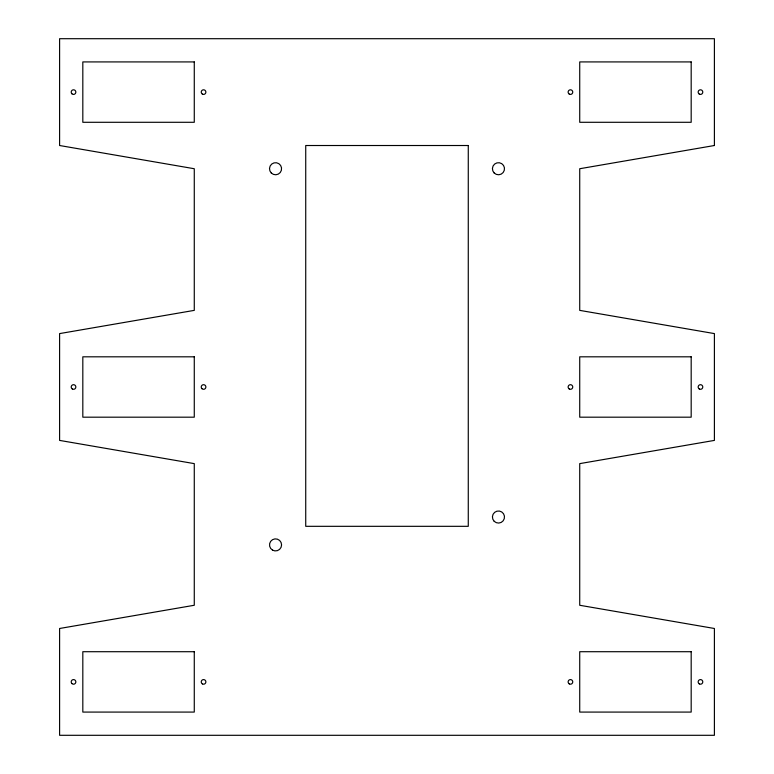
<?xml version="1.0" encoding="UTF-8"?>
<svg xmlns="http://www.w3.org/2000/svg" width="774" height="774" viewBox="0 0 774 774"><rect width="100%" height="100%" fill="white"/><g stroke="black" fill="none" stroke-linecap="round" stroke-linejoin="round"><path stroke-width="1.16" d="M714.402 145.512L579.726 168.732L579.726 310.374L714.402 333.594L714.402 440.406L579.726 463.626L579.726 605.268L714.402 628.488L714.402 735.3L59.598 735.3L59.598 628.488L194.274 605.268L194.274 463.626L59.598 440.406L59.598 333.594L194.274 310.374L194.274 168.732L59.598 145.512L59.598 38.7L714.402 38.7L714.402 145.512M194.274 61.92L82.818 61.92L82.818 122.292L194.274 122.292L194.274 61.92M691.182 61.92L579.726 61.92L579.726 122.292L691.182 122.292L691.182 61.92M468.27 145.512L305.73 145.512L305.73 526.32L468.27 526.32L468.27 145.512M194.274 356.814L82.818 356.814L82.818 417.186L194.274 417.186L194.274 356.814M691.182 356.814L579.726 356.814L579.726 417.186L691.182 417.186L691.182 356.814M194.274 651.708L82.818 651.708L82.818 712.08L194.274 712.08L194.274 651.708M691.182 651.708L579.726 651.708L579.726 712.08L691.182 712.08L691.182 651.708M202.401 94.118A2.322 2.322 0 0 0 205.884 92.106A2.322 2.322 0 0 0 202.401 90.094A2.322 2.322 0 0 0 202.401 94.118M71.885 93.751A2.322 2.322 0 0 0 75.775 92.706A2.322 2.322 0 0 0 72.93 89.861A2.322 2.322 0 0 0 71.885 93.751M699.309 94.118A2.322 2.322 0 0 0 702.792 92.106A2.322 2.322 0 0 0 699.309 90.094A2.322 2.322 0 0 0 699.309 94.118M569.277 94.118A2.322 2.322 0 0 0 572.76 92.106A2.322 2.322 0 0 0 569.277 90.094A2.322 2.322 0 0 0 569.277 94.118M72.369 389.012A2.322 2.322 0 0 0 75.852 387A2.322 2.322 0 0 0 72.369 384.988A2.322 2.322 0 0 0 72.369 389.012M201.917 388.645A2.322 2.322 0 0 0 205.807 387.6A2.322 2.322 0 0 0 202.962 384.755A2.322 2.322 0 0 0 201.917 388.645M569.277 389.012A2.322 2.322 0 0 0 572.76 387A2.322 2.322 0 0 0 569.277 384.988A2.322 2.322 0 0 0 569.277 389.012M699.309 389.012A2.322 2.322 0 0 0 702.792 387A2.322 2.322 0 0 0 699.309 384.988A2.322 2.322 0 0 0 699.309 389.012M699.309 683.906A2.322 2.322 0 0 0 702.792 681.894A2.322 2.322 0 0 0 699.309 679.882A2.322 2.322 0 0 0 699.309 683.906M569.277 683.906A2.322 2.322 0 0 0 572.76 681.894A2.322 2.322 0 0 0 569.277 679.882A2.322 2.322 0 0 0 569.277 683.906M202.401 683.906A2.322 2.322 0 0 0 205.884 681.894A2.322 2.322 0 0 0 202.401 679.882A2.322 2.322 0 0 0 202.401 683.906M71.885 683.539A2.322 2.322 0 0 0 75.775 682.494A2.322 2.322 0 0 0 72.93 679.649A2.322 2.322 0 0 0 71.885 683.539M272.525 550.12A6.037 6.037 0 0 0 281.581 544.896A6.037 6.037 0 0 0 272.525 539.671A6.037 6.037 0 0 0 272.525 550.12M494.189 521.299A6.037 6.037 0 0 0 504.29 518.599A6.037 6.037 0 0 0 496.889 511.198A6.037 6.037 0 0 0 494.189 521.299M494.189 172.999A6.037 6.037 0 0 0 504.29 170.299A6.037 6.037 0 0 0 496.889 162.898A6.037 6.037 0 0 0 494.189 172.999M271.277 172.999A6.037 6.037 0 0 0 281.378 170.299A6.037 6.037 0 0 0 273.977 162.898A6.037 6.037 0 0 0 271.277 172.999"/></g></svg>
